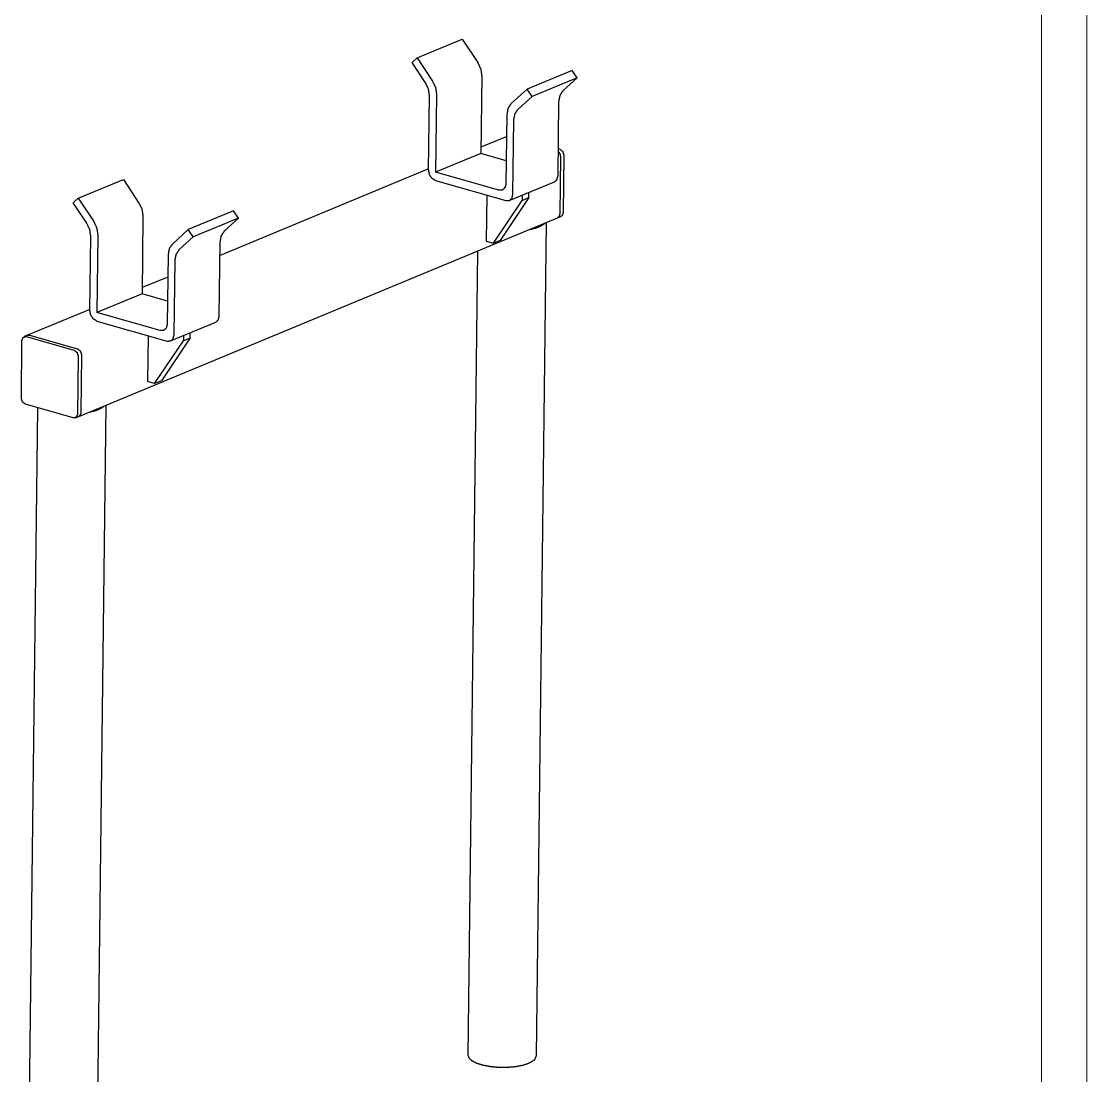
# Model space of a CAD drawing. Header units: millimetres. Extents: x 0 to 420, y 0 to 297.
# Drawn here: x 301.8 to 420, y 99.9 to 216.9 of the extents above; entities that cross this region are included whole.
import ezdxf

# ---------------------------------------------------------------- set-up
doc = ezdxf.new("R2010")
doc.units = ezdxf.units.MM
doc.layers.add('101', color=7, linetype='Continuous', true_color=0xffffff)

msp = doc.modelspace()

# ---------------------------------------------------------------- linework, layer by layer
at = {"layer": '101', "color": 133, "linetype": 'Continuous', "lineweight": 18}
for p, q in [((420, 0), (420, 297)), ((415, 5), (415, 292))]:
    msp.add_line(p, q, dxfattribs=at)
at = {"layer": '101', "color": 92, "linetype": 'Continuous', "lineweight": 25}
for p, q in [((345.72, 212.83), (350.73, 214.91)), ((350.73, 214.91), (352.45, 212.3)), ((345.16, 212.33), (345.72, 212.83)), ((345.72, 212.83), (347.44, 210.23)), ((346.66, 210.06), (345.16, 212.33)), ((352.89, 210.85), (352.79, 202.23)), ((362.93, 211.43), (357.92, 209.36)), ((363.48, 210.61), (358.47, 208.53)), ((361.93, 209.21), (363.48, 210.61)), ((363.48, 210.61), (362.93, 211.43)), ((357.92, 209.36), (356.15, 207.75)), ((358.47, 208.53), (357.92, 209.36)), ((347, 200.37), (347.1, 208.6)), ((347.88, 208.77), (347.78, 200.15)), ((356.92, 207.13), (358.47, 208.53)), ((361.36, 199.78), (361.46, 208.01)), ((355.68, 206.55), (355.58, 198.87)), ((356.35, 197.71), (356.45, 205.94)), ((355.62, 204.08), (352.8, 202.91)), ((352.79, 202.23), (347.78, 200.15)), ((355.61, 201.42), (352.79, 202.23)), ((361.62, 201.88), (361.54, 195.49)), ((347, 200.51), (323.87, 190.92)), ((354.79, 198.15), (347.78, 200.15)), ((308.14, 197.26), (313.15, 199.34)), ((313.15, 199.34), (314.87, 196.73)), ((347.77, 199.21), (355.56, 196.99)), ((355.95, 197), (360.97, 199.08)), ((307.58, 196.75), (308.14, 197.26)), ((309.08, 194.49), (307.58, 196.75)), ((308.14, 197.26), (309.86, 194.66)), ((308.19, 173.06), (361.3, 195.07)), ((315.31, 195.27), (315.21, 186.65)), ((325.35, 195.86), (320.34, 193.78)), ((325.9, 195.04), (320.89, 192.96)), ((324.36, 193.64), (325.9, 195.04)), ((325.9, 195.04), (325.35, 195.86)), ((358.96, 102.13), (360.08, 194.56)), ((309.42, 184.8), (309.52, 193.03)), ((310.3, 193.2), (310.2, 184.58)), ((320.34, 193.78), (318.57, 192.17)), ((319.34, 191.56), (320.89, 192.96)), ((320.89, 192.96), (320.34, 193.78)), ((323.78, 184.21), (323.88, 192.44)), ((318.1, 190.97), (318, 183.29)), ((318.77, 182.13), (318.87, 190.36)), ((352.44, 191.4), (351.36, 102.22)), ((318.07, 188.52), (315.22, 187.34)), ((315.21, 186.65), (310.2, 184.58)), ((318.04, 185.85), (315.21, 186.65)), ((309.42, 184.93), (302.51, 182.07)), ((317.21, 182.58), (310.2, 184.58)), ((310.19, 183.64), (317.98, 181.42)), ((318.38, 181.43), (323.39, 183.51)), ((302.74, 182.08), (308.04, 180.57)), ((308.5, 179.87), (308.43, 173.48)), ((303.62, 174.02), (302.51, 81.97)), ((310.11, 81.88), (311.23, 174.32))]:
    msp.add_line(p, q, dxfattribs=at)
at = {"layer": '101', "color": 72, "linetype": 'Continuous', "lineweight": 25}
for p, q in [((355.65, 204.09), (355.62, 204.08)), ((361.4, 202.77), (361.53, 202.73)), ((361.62, 201.88), (361.54, 195.49)), ((361.99, 202.04), (361.91, 195.64)), ((353.46, 197.59), (353.4, 192.49)), ((357.37, 197.59), (357.37, 197.02)), ((358.12, 197.33), (358.13, 197.9)), ((354.18, 192.27), (357.37, 197.02)), ((358.12, 197.33), (354.93, 192.58)), ((357.37, 197.02), (358.12, 197.33)), ((361.3, 195.07), (361.68, 195.22)), ((353.4, 192.49), (354.18, 192.27)), ((354.93, 192.58), (354.18, 192.27)), ((302.51, 182.07), (302.13, 181.91)), ((302.74, 182.08), (308.04, 180.57)), ((315.88, 182.01), (315.82, 176.92)), ((319.8, 182.02), (319.79, 181.45)), ((320.54, 181.76), (320.55, 182.33)), ((301.82, 175.1), (301.89, 181.49)), ((302.37, 181.92), (307.67, 180.41)), ((316.6, 176.7), (319.79, 181.45)), ((320.54, 181.76), (317.35, 177.01)), ((319.79, 181.45), (320.54, 181.76)), ((308.13, 179.72), (308.05, 173.32)), ((308.5, 179.87), (308.43, 173.48)), ((316.6, 176.7), (315.82, 176.92)), ((317.35, 177.01), (316.6, 176.7)), ((307.58, 172.89), (302.28, 174.41)), ((307.81, 172.9), (308.19, 173.06))]:
    msp.add_line(p, q, dxfattribs=at)
at = {"layer": '101', "color": 92, "linetype": 'Continuous', "lineweight": 25}
for points, knots in [([(352.45, 212.3), (352.78, 211.6), (352.89, 210.85)], [0, 0, 0.506032, 1, 1]), ([(347.1, 208.6), (346.99, 209.36), (346.66, 210.06)], [0, 0, 0.493981, 1, 1]), ([(347.44, 210.23), (347.77, 209.52), (347.88, 208.77)], [0, 0, 0.506027, 1, 1]), ([(361.46, 208.01), (361.59, 208.7), (361.93, 209.21)], [0, 0, 0.5298, 1, 1]), ([(356.15, 207.75), (355.8, 207.23), (355.68, 206.55)], [0, 0, 0.4702, 1, 1]), ([(356.45, 205.94), (356.58, 206.62), (356.92, 207.13)], [0, 0, 0.529797, 1, 1]), ([(355.62, 204.08), (355.63, 204.08), (355.65, 204.09)], [0, 0, 0.500509, 1, 1]), ([(361.39, 202.43), (361.56, 202.18), (361.62, 201.88)], [0, 0, 0.50068, 1, 1]), ([(347.77, 199.21), (347.38, 199.45), (347.1, 199.87), (347, 200.37)], [0, 0, 0.308564, 0.654449, 1, 1]), ([(360.97, 199.08), (361.25, 199.34), (361.36, 199.78)], [0, 0, 0.462907, 1, 1]), ([(355.58, 198.87), (355.47, 198.43), (355.18, 198.16), (354.79, 198.15)], [0, 0, 0.367026, 0.68323, 1, 1]), ([(355.56, 196.99), (355.95, 197), (356.24, 197.26), (356.35, 197.71)], [0, 0, 0.316744, 0.632957, 1, 1]), ([(314.87, 196.73), (315.2, 196.03), (315.31, 195.27)], [0, 0, 0.506029, 1, 1]), ([(361.54, 195.49), (361.47, 195.23), (361.3, 195.07)], [0, 0, 0.53712, 1, 1]), ([(309.52, 193.03), (309.41, 193.78), (309.08, 194.49)], [0, 0, 0.493977, 1, 1]), ([(309.86, 194.66), (310.19, 193.95), (310.3, 193.2)], [0, 0, 0.50603, 1, 1]), ([(358.23, 193.8), (358.78, 193.93), (359.25, 194.09)], [0, 0, 0.531633, 1, 1]), ([(359.25, 194.09), (359.62, 194.28), (359.89, 194.48)], [0, 0, 0.551658, 1, 1]), ([(323.88, 192.44), (324.01, 193.12), (324.36, 193.64)], [0, 0, 0.529803, 1, 1]), ([(318.57, 192.17), (318.22, 191.66), (318.1, 190.97)], [0, 0, 0.470197, 1, 1]), ([(318.87, 190.36), (319, 191.05), (319.34, 191.56)], [0, 0, 0.529803, 1, 1]), ([(310.19, 183.64), (309.8, 183.87), (309.52, 184.3), (309.42, 184.8)], [0, 0, 0.308583, 0.654455, 1, 1]), ([(318, 183.29), (317.89, 182.85), (317.61, 182.59), (317.21, 182.58)], [0, 0, 0.367034, 0.683243, 1, 1]), ([(323.39, 183.51), (323.67, 183.77), (323.78, 184.21)], [0, 0, 0.462894, 1, 1]), ([(302.51, 182.07), (302.62, 182.09), (302.74, 182.08)], [0, 0, 0.486938, 1, 1]), ([(317.98, 181.42), (318.37, 181.43), (318.66, 181.69), (318.77, 182.13)], [0, 0, 0.316757, 0.632966, 1, 1]), ([(308.04, 180.57), (308.37, 180.31), (308.5, 179.87)], [0, 0, 0.47801, 1, 1]), ([(309.38, 173.55), (309.93, 173.68), (310.39, 173.84)], [0, 0, 0.531633, 1, 1]), ([(310.39, 173.84), (310.77, 174.03), (311.04, 174.24)], [0, 0, 0.551635, 1, 1]), ([(308.43, 173.48), (308.36, 173.22), (308.19, 173.06)], [0, 0, 0.537092, 1, 1]), ([(351.36, 102.22), (351.48, 101.9), (351.81, 101.6), (352.35, 101.33), (353.06, 101.11), (353.9, 100.96), (354.81, 100.88), (355.74, 100.88), (356.64, 100.96), (357.46, 101.11), (358.13, 101.33)], [0, 0, 0.046433, 0.1085, 0.191208, 0.293223, 0.410258, 0.536474, 0.665184, 0.789518, 0.902959, 1, 1]), ([(358.13, 101.33), (358.75, 101.7), (358.96, 102.13)], [0, 0, 0.601874, 1, 1])]:
    msp.add_open_spline(points, degree=1, knots=knots, dxfattribs=at)
at = {"layer": '101', "color": 72, "linetype": 'Continuous', "lineweight": 25}
for points, knots in [([(355.62, 204.08), (355.63, 204.08), (355.65, 204.09)], [0, 0, 0.500509, 1, 1]), ([(361.39, 202.43), (361.56, 202.18), (361.62, 201.88)], [0, 0, 0.50068, 1, 1]), ([(361.53, 202.73), (361.86, 202.47), (361.99, 202.04)], [0, 0, 0.478, 1, 1]), ([(361.54, 195.49), (361.47, 195.23), (361.3, 195.07)], [0, 0, 0.53712, 1, 1]), ([(361.91, 195.64), (361.85, 195.38), (361.68, 195.22)], [0, 0, 0.537088, 1, 1]), ([(302.51, 182.07), (302.62, 182.09), (302.74, 182.08)], [0, 0, 0.486938, 1, 1]), ([(301.89, 181.49), (302.04, 181.85), (302.37, 181.92)], [0, 0, 0.531943, 1, 1]), ([(307.67, 180.41), (308, 180.15), (308.13, 179.72)], [0, 0, 0.478, 1, 1]), ([(308.04, 180.57), (308.37, 180.31), (308.5, 179.87)], [0, 0, 0.47801, 1, 1]), ([(302.28, 174.41), (301.95, 174.66), (301.82, 175.1)], [0, 0, 0.478, 1, 1]), ([(308.05, 173.32), (307.91, 172.96), (307.58, 172.89)], [0, 0, 0.531955, 1, 1]), ([(308.43, 173.48), (308.36, 173.22), (308.19, 173.06)], [0, 0, 0.537092, 1, 1])]:
    msp.add_open_spline(points, degree=1, knots=knots, dxfattribs=at)

doc.saveas('drawing.dxf')
